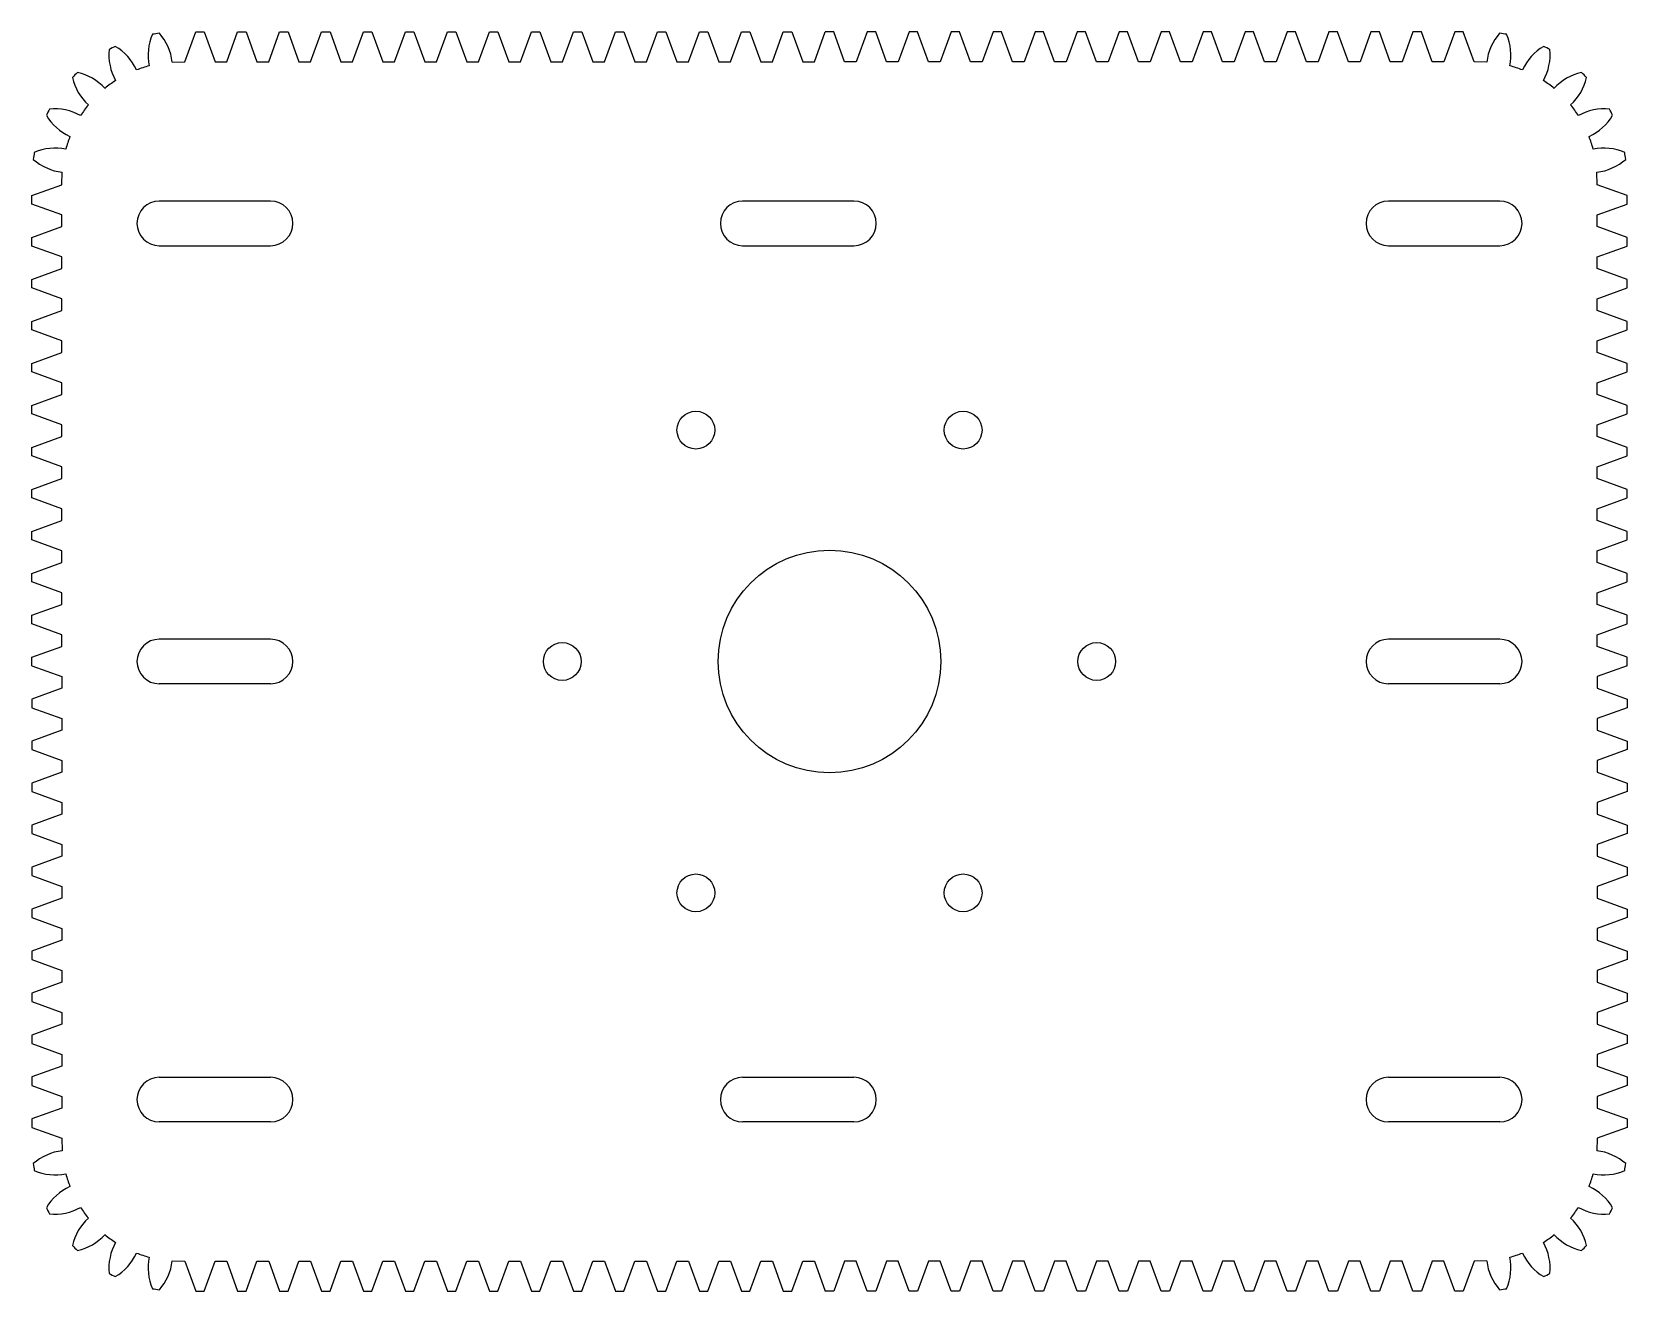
# Model space of a CAD drawing. Header units: millimetres. Extents: x -179 to 179, y -141 to 141.
import ezdxf

# ---------------------------------------------------------------- set-up
doc = ezdxf.new("R2010")
doc.units = ezdxf.units.MM

msp = doc.modelspace()

# ---------------------------------------------------------------- linework, layer by layer
at = {"color": 7, "linetype": 'Continuous', "lineweight": 25}
for p, q in [((-144.77, 134.63), (-142.31, 141.38)), ((-142.31, 141.38), (-140.43, 141.38)), ((-140.43, 141.38), (-137.97, 134.63)), ((-135.35, 134.63), (-132.89, 141.38)), ((-132.89, 141.38), (-131, 141.38)), ((-131, 141.38), (-128.55, 134.63)), ((-125.92, 134.63), (-123.47, 141.38)), ((-123.47, 141.38), (-121.58, 141.38)), ((-121.58, 141.38), (-119.12, 134.63)), ((-116.5, 134.63), (-114.04, 141.38)), ((-114.04, 141.38), (-112.15, 141.38)), ((-112.15, 141.38), (-109.7, 134.63)), ((-107.07, 134.63), (-104.62, 141.38)), ((-104.62, 141.38), (-102.73, 141.38)), ((-102.73, 141.38), (-100.27, 134.63)), ((-97.65, 134.63), (-95.19, 141.38)), ((-95.19, 141.38), (-93.3, 141.38)), ((-93.3, 141.38), (-90.85, 134.63)), ((-88.22, 134.63), (-85.77, 141.38)), ((-85.77, 141.38), (-83.88, 141.38)), ((-83.88, 141.38), (-81.42, 134.63)), ((-78.8, 134.63), (-76.34, 141.38)), ((-76.34, 141.38), (-74.45, 141.38)), ((-74.45, 141.38), (-72, 134.63)), ((-69.37, 134.63), (-66.92, 141.38)), ((-66.92, 141.38), (-65.03, 141.38)), ((-65.03, 141.38), (-62.57, 134.63)), ((-59.95, 134.63), (-57.49, 141.38)), ((-57.49, 141.38), (-55.61, 141.38)), ((-55.61, 141.38), (-53.15, 134.63)), ((-50.52, 134.63), (-48.07, 141.38)), ((-48.07, 141.38), (-46.18, 141.38)), ((-46.18, 141.38), (-43.72, 134.63)), ((-41.1, 134.63), (-38.64, 141.38)), ((-38.64, 141.38), (-36.76, 141.38)), ((-36.76, 141.38), (-34.3, 134.63)), ((-31.67, 134.63), (-29.22, 141.38)), ((-29.22, 141.38), (-27.33, 141.38)), ((-27.33, 141.38), (-24.87, 134.63)), ((-22.25, 134.63), (-19.79, 141.38)), ((-19.79, 141.38), (-17.91, 141.38)), ((-17.91, 141.38), (-15.45, 134.63)), ((-12.82, 134.63), (-10.37, 141.38)), ((-10.37, 141.38), (-8.48, 141.38)), ((-8.48, 141.38), (-6.02, 134.63)), ((-3.4, 134.63), (-0.94, 141.38)), ((0.94, 141.38), (-0.94, 141.38)), ((3.4, 134.63), (0.94, 141.38)), ((8.48, 141.38), (6.02, 134.63)), ((10.37, 141.38), (8.48, 141.38)), ((12.82, 134.63), (10.37, 141.38)), ((17.91, 141.38), (15.45, 134.63)), ((19.79, 141.38), (17.91, 141.38)), ((22.25, 134.63), (19.79, 141.38)), ((27.33, 141.38), (24.87, 134.63)), ((29.22, 141.38), (27.33, 141.38)), ((31.67, 134.63), (29.22, 141.38)), ((36.76, 141.38), (34.3, 134.63)), ((38.64, 141.38), (36.76, 141.38)), ((41.1, 134.63), (38.64, 141.38)), ((46.18, 141.38), (43.72, 134.63)), ((48.07, 141.38), (46.18, 141.38)), ((50.52, 134.63), (48.07, 141.38)), ((55.61, 141.38), (53.15, 134.63)), ((57.49, 141.38), (55.61, 141.38)), ((59.95, 134.63), (57.49, 141.38)), ((65.03, 141.38), (62.57, 134.63)), ((66.92, 141.38), (65.03, 141.38)), ((69.37, 134.63), (66.92, 141.38)), ((74.45, 141.38), (72, 134.63)), ((76.34, 141.38), (74.45, 141.38)), ((78.8, 134.63), (76.34, 141.38)), ((83.88, 141.38), (81.42, 134.63)), ((85.77, 141.38), (83.88, 141.38)), ((88.22, 134.63), (85.77, 141.38)), ((93.3, 141.38), (90.85, 134.63)), ((95.19, 141.38), (93.3, 141.38)), ((97.65, 134.63), (95.19, 141.38)), ((102.73, 141.38), (100.27, 134.63)), ((104.62, 141.38), (102.73, 141.38)), ((107.07, 134.63), (104.62, 141.38)), ((112.15, 141.38), (109.7, 134.63)), ((114.04, 141.38), (112.15, 141.38)), ((116.5, 134.63), (114.04, 141.38)), ((121.58, 141.38), (119.12, 134.63)), ((123.47, 141.38), (121.58, 141.38)), ((125.92, 134.63), (123.47, 141.38)), ((131, 141.38), (128.55, 134.63)), ((132.89, 141.38), (131, 141.38)), ((135.35, 134.63), (132.89, 141.38)), ((140.43, 141.38), (137.97, 134.63)), ((142.31, 141.38), (140.43, 141.38)), ((144.77, 134.63), (142.31, 141.38)), ((-147.57, 134.59), (-144.77, 134.63)), ((-137.97, 134.63), (-135.35, 134.63)), ((-128.55, 134.63), (-125.92, 134.63)), ((-119.12, 134.63), (-116.5, 134.63)), ((-109.7, 134.63), (-107.07, 134.63)), ((-100.27, 134.63), (-97.65, 134.63)), ((-90.85, 134.63), (-88.22, 134.63)), ((-81.42, 134.63), (-78.8, 134.63)), ((-72, 134.63), (-69.37, 134.63)), ((-62.57, 134.63), (-59.95, 134.63)), ((-53.15, 134.63), (-50.52, 134.63)), ((-43.72, 134.63), (-41.1, 134.63)), ((-34.3, 134.63), (-31.67, 134.63)), ((-24.87, 134.63), (-22.25, 134.63)), ((-15.45, 134.63), (-12.82, 134.63)), ((-6.02, 134.63), (-3.4, 134.63)), ((6.02, 134.63), (3.4, 134.63)), ((15.45, 134.63), (12.82, 134.63)), ((24.87, 134.63), (22.25, 134.63)), ((34.3, 134.63), (31.67, 134.63)), ((43.72, 134.63), (41.1, 134.63)), ((53.15, 134.63), (50.52, 134.63)), ((62.57, 134.63), (59.95, 134.63)), ((72, 134.63), (69.37, 134.63)), ((81.42, 134.63), (78.8, 134.63)), ((90.85, 134.63), (88.22, 134.63)), ((100.27, 134.63), (97.65, 134.63)), ((109.7, 134.63), (107.07, 134.63)), ((119.12, 134.63), (116.5, 134.63)), ((128.55, 134.63), (125.92, 134.63)), ((137.97, 134.63), (135.35, 134.63)), ((147.57, 134.59), (144.77, 134.63)), ((-172.33, 107.07), (-172.29, 109.87)), ((172.33, 107.07), (172.29, 109.87)), ((-179.08, 104.62), (-172.33, 107.07)), ((-179.08, 102.73), (-179.08, 104.62)), ((179.08, 104.62), (172.33, 107.07)), ((179.08, 102.73), (179.08, 104.62)), ((-172.33, 100.27), (-179.08, 102.73)), ((-125.5, 103.38), (-150.5, 103.38)), ((5.5, 103.38), (-19.5, 103.38)), ((150.5, 103.38), (125.5, 103.38)), ((172.33, 100.27), (179.08, 102.73)), ((-179.08, 95.19), (-172.33, 97.65)), ((-172.33, 97.65), (-172.33, 100.27)), ((172.33, 97.65), (172.33, 100.27)), ((179.08, 95.19), (172.33, 97.65)), ((-179.08, 93.3), (-179.08, 95.19)), ((-172.33, 90.85), (-179.08, 93.3)), ((-150.5, 93.38), (-125.5, 93.38)), ((-19.5, 93.38), (5.5, 93.38)), ((125.5, 93.38), (150.5, 93.38)), ((172.33, 90.85), (179.08, 93.3)), ((179.08, 93.3), (179.08, 95.19)), ((-172.33, 88.22), (-172.33, 90.85)), ((172.33, 88.22), (172.33, 90.85)), ((-179.08, 85.77), (-172.33, 88.22)), ((179.08, 85.77), (172.33, 88.22)), ((-179.08, 83.88), (-179.08, 85.77)), ((-172.33, 81.42), (-179.08, 83.88)), ((172.33, 81.42), (179.08, 83.88)), ((179.08, 83.88), (179.08, 85.77)), ((-179.08, 76.34), (-172.33, 78.8)), ((-172.33, 78.8), (-172.33, 81.42)), ((172.33, 78.8), (172.33, 81.42)), ((179.08, 76.34), (172.33, 78.8)), ((-179.08, 74.45), (-179.08, 76.34)), ((179.08, 74.45), (179.08, 76.34)), ((-172.33, 72), (-179.08, 74.45)), ((-172.33, 69.37), (-172.33, 72)), ((172.33, 72), (179.08, 74.45)), ((172.33, 69.37), (172.33, 72)), ((-179.08, 66.92), (-172.33, 69.37)), ((179.08, 66.92), (172.33, 69.37)), ((-179.08, 65.03), (-179.08, 66.92)), ((-172.33, 62.57), (-179.08, 65.03)), ((172.33, 62.57), (179.08, 65.03)), ((179.08, 65.03), (179.08, 66.92)), ((-172.33, 59.95), (-172.33, 62.57)), ((172.33, 59.95), (172.33, 62.57)), ((-179.08, 57.49), (-172.33, 59.95)), ((-179.08, 55.61), (-179.08, 57.49)), ((179.08, 57.49), (172.33, 59.95)), ((179.08, 55.61), (179.08, 57.49)), ((-172.33, 53.15), (-179.08, 55.61)), ((172.33, 53.15), (179.08, 55.61)), ((-179.08, 48.07), (-172.33, 50.52)), ((-172.33, 50.52), (-172.33, 53.15)), ((172.33, 50.52), (172.33, 53.15)), ((179.08, 48.07), (172.33, 50.52)), ((-179.08, 46.18), (-179.08, 48.07)), ((179.08, 46.18), (179.08, 48.07)), ((-172.33, 43.72), (-179.08, 46.18)), ((-172.33, 41.1), (-172.33, 43.72)), ((172.33, 43.72), (179.08, 46.18)), ((172.33, 41.1), (172.33, 43.72)), ((-179.08, 38.64), (-172.33, 41.1)), ((179.08, 38.64), (172.33, 41.1)), ((-179.08, 36.76), (-179.08, 38.64)), ((-172.33, 34.3), (-179.08, 36.76)), ((172.33, 34.3), (179.08, 36.76)), ((179.08, 36.76), (179.08, 38.64)), ((-172.33, 31.67), (-172.33, 34.3)), ((172.33, 31.67), (172.33, 34.3)), ((-179.08, 29.22), (-172.33, 31.67)), ((-179.08, 27.33), (-179.08, 29.22)), ((179.08, 29.22), (172.33, 31.67)), ((179.08, 27.33), (179.08, 29.22)), ((-172.33, 24.87), (-179.08, 27.33)), ((172.33, 24.87), (179.08, 27.33)), ((-179.08, 19.79), (-172.33, 22.25)), ((-172.33, 22.25), (-172.33, 24.87)), ((172.33, 22.25), (172.33, 24.87)), ((179.08, 19.79), (172.33, 22.25)), ((-179.08, 17.91), (-179.08, 19.79)), ((179.08, 17.91), (179.08, 19.79)), ((-172.33, 15.45), (-179.08, 17.91)), ((-172.33, 12.82), (-172.33, 15.45)), ((172.33, 15.45), (179.08, 17.91)), ((172.33, 12.82), (172.33, 15.45)), ((-179.08, 10.37), (-172.33, 12.82)), ((179.08, 10.37), (172.33, 12.82)), ((-179.08, 8.48), (-179.08, 10.37)), ((-172.33, 6.02), (-179.08, 8.48)), ((172.33, 6.02), (179.08, 8.48)), ((179.08, 8.48), (179.08, 10.37)), ((-172.33, 3.4), (-172.33, 6.02)), ((-125.5, 5), (-150.5, 5)), ((150.5, 5), (125.5, 5)), ((172.33, 3.4), (172.33, 6.02)), ((-179.08, 0.94), (-172.33, 3.4)), ((-179.08, -0.94), (-179.08, 0.94)), ((179.08, 0.94), (172.33, 3.4)), ((179.08, -0.94), (179.08, 0.94)), ((-179.08, -0.94), (-172.33, -3.4)), ((-172.33, -3.4), (-172.33, -6.02)), ((179.08, -0.94), (172.33, -3.4)), ((172.33, -3.4), (172.33, -6.02)), ((-172.33, -6.02), (-179.08, -8.48)), ((-125.5, -5), (-150.5, -5)), ((150.5, -5), (125.5, -5)), ((172.33, -6.02), (179.08, -8.48)), ((-179.08, -8.48), (-179.08, -10.37)), ((-179.08, -10.37), (-172.33, -12.82)), ((179.08, -10.37), (172.33, -12.82)), ((179.08, -8.48), (179.08, -10.37)), ((-172.33, -12.82), (-172.33, -15.45)), ((172.33, -12.82), (172.33, -15.45)), ((-172.33, -15.45), (-179.08, -17.91)), ((-179.08, -17.91), (-179.08, -19.79)), ((172.33, -15.45), (179.08, -17.91)), ((179.08, -17.91), (179.08, -19.79)), ((-179.08, -19.79), (-172.33, -22.25)), ((179.08, -19.79), (172.33, -22.25)), ((-172.33, -24.87), (-179.08, -27.33)), ((-172.33, -22.25), (-172.33, -24.87)), ((172.33, -22.25), (172.33, -24.87)), ((172.33, -24.87), (179.08, -27.33)), ((-179.08, -27.33), (-179.08, -29.22)), ((179.08, -27.33), (179.08, -29.22)), ((-179.08, -29.22), (-172.33, -31.67)), ((-172.33, -31.67), (-172.33, -34.3)), ((179.08, -29.22), (172.33, -31.67)), ((172.33, -31.67), (172.33, -34.3)), ((-172.33, -34.3), (-179.08, -36.76)), ((172.33, -34.3), (179.08, -36.76)), ((-179.08, -36.76), (-179.08, -38.64)), ((-179.08, -38.64), (-172.33, -41.1)), ((179.08, -38.64), (172.33, -41.1)), ((179.08, -36.76), (179.08, -38.64)), ((-172.33, -41.1), (-172.33, -43.72)), ((172.33, -41.1), (172.33, -43.72)), ((-172.33, -43.72), (-179.08, -46.18)), ((-179.08, -46.18), (-179.08, -48.07)), ((172.33, -43.72), (179.08, -46.18)), ((179.08, -46.18), (179.08, -48.07)), ((-179.08, -48.07), (-172.33, -50.52)), ((179.08, -48.07), (172.33, -50.52)), ((-172.33, -53.15), (-179.08, -55.61)), ((-172.33, -50.52), (-172.33, -53.15)), ((172.33, -50.52), (172.33, -53.15)), ((172.33, -53.15), (179.08, -55.61)), ((-179.08, -55.61), (-179.08, -57.49)), ((179.08, -55.61), (179.08, -57.49)), ((-179.08, -57.49), (-172.33, -59.95)), ((-172.33, -59.95), (-172.33, -62.57)), ((179.08, -57.49), (172.33, -59.95)), ((172.33, -59.95), (172.33, -62.57)), ((-172.33, -62.57), (-179.08, -65.03)), ((172.33, -62.57), (179.08, -65.03)), ((-179.08, -65.03), (-179.08, -66.92)), ((-179.08, -66.92), (-172.33, -69.37)), ((179.08, -66.92), (172.33, -69.37)), ((179.08, -65.03), (179.08, -66.92)), ((-172.33, -69.37), (-172.33, -72)), ((172.33, -69.37), (172.33, -72)), ((-172.33, -72), (-179.08, -74.45)), ((-179.08, -74.45), (-179.08, -76.34)), ((172.33, -72), (179.08, -74.45)), ((179.08, -74.45), (179.08, -76.34)), ((-179.08, -76.34), (-172.33, -78.8)), ((179.08, -76.34), (172.33, -78.8)), ((-172.33, -81.42), (-179.08, -83.88)), ((-172.33, -78.8), (-172.33, -81.42)), ((172.33, -78.8), (172.33, -81.42)), ((172.33, -81.42), (179.08, -83.88)), ((-179.08, -83.88), (-179.08, -85.77)), ((-179.08, -85.77), (-172.33, -88.22)), ((179.08, -85.77), (172.33, -88.22)), ((179.08, -83.88), (179.08, -85.77)), ((-172.33, -88.22), (-172.33, -90.85)), ((172.33, -88.22), (172.33, -90.85)), ((-172.33, -90.85), (-179.08, -93.3)), ((172.33, -90.85), (179.08, -93.3)), ((-179.08, -93.3), (-179.08, -95.19)), ((-179.08, -95.19), (-172.33, -97.65)), ((-150.5, -93.38), (-125.5, -93.38)), ((-19.5, -93.38), (5.5, -93.38)), ((125.5, -93.38), (150.5, -93.38)), ((179.08, -95.19), (172.33, -97.65)), ((179.08, -93.3), (179.08, -95.19)), ((-172.33, -100.27), (-179.08, -102.73)), ((-172.33, -97.65), (-172.33, -100.27)), ((172.33, -97.65), (172.33, -100.27)), ((172.33, -100.27), (179.08, -102.73)), ((-179.08, -102.73), (-179.08, -104.62)), ((-125.5, -103.38), (-150.5, -103.38)), ((5.5, -103.38), (-19.5, -103.38)), ((150.5, -103.38), (125.5, -103.38)), ((179.08, -102.73), (179.08, -104.62)), ((-179.08, -104.62), (-172.33, -107.07)), ((-172.33, -107.07), (-172.29, -109.87)), ((172.33, -107.07), (172.29, -109.87)), ((179.08, -104.62), (172.33, -107.07)), ((-147.57, -134.59), (-144.77, -134.63)), ((-144.77, -134.63), (-142.31, -141.38)), ((-140.43, -141.38), (-137.97, -134.63)), ((-137.97, -134.63), (-135.35, -134.63)), ((-135.35, -134.63), (-132.89, -141.38)), ((-131, -141.38), (-128.55, -134.63)), ((-128.55, -134.63), (-125.92, -134.63)), ((-125.92, -134.63), (-123.47, -141.38)), ((-121.58, -141.38), (-119.12, -134.63)), ((-119.12, -134.63), (-116.5, -134.63)), ((-116.5, -134.63), (-114.04, -141.38)), ((-112.15, -141.38), (-109.7, -134.63)), ((-109.7, -134.63), (-107.07, -134.63)), ((-107.07, -134.63), (-104.62, -141.38)), ((-102.73, -141.38), (-100.27, -134.63)), ((-100.27, -134.63), (-97.65, -134.63)), ((-97.65, -134.63), (-95.19, -141.38)), ((-93.3, -141.38), (-90.85, -134.63)), ((-90.85, -134.63), (-88.22, -134.63)), ((-88.22, -134.63), (-85.77, -141.38)), ((-83.88, -141.38), (-81.42, -134.63)), ((-81.42, -134.63), (-78.8, -134.63)), ((-78.8, -134.63), (-76.34, -141.38)), ((-74.45, -141.38), (-72, -134.63)), ((-72, -134.63), (-69.37, -134.63)), ((-69.37, -134.63), (-66.92, -141.38)), ((-65.03, -141.38), (-62.57, -134.63)), ((-62.57, -134.63), (-59.95, -134.63)), ((-59.95, -134.63), (-57.49, -141.38)), ((-55.61, -141.38), (-53.15, -134.63)), ((-53.15, -134.63), (-50.52, -134.63)), ((-50.52, -134.63), (-48.07, -141.38)), ((-46.18, -141.38), (-43.72, -134.63)), ((-43.72, -134.63), (-41.1, -134.63)), ((-41.1, -134.63), (-38.64, -141.38)), ((-36.76, -141.38), (-34.3, -134.63)), ((-34.3, -134.63), (-31.67, -134.63)), ((-31.67, -134.63), (-29.22, -141.38)), ((-27.33, -141.38), (-24.87, -134.63)), ((-24.87, -134.63), (-22.25, -134.63)), ((-22.25, -134.63), (-19.79, -141.38)), ((-17.91, -141.38), (-15.45, -134.63)), ((-15.45, -134.63), (-12.82, -134.63)), ((-12.82, -134.63), (-10.37, -141.38)), ((-8.48, -141.38), (-6.02, -134.63)), ((-6.02, -134.63), (-3.4, -134.63)), ((-3.4, -134.63), (-0.94, -141.38)), ((3.4, -134.63), (0.94, -141.38)), ((6.02, -134.63), (3.4, -134.63)), ((8.48, -141.38), (6.02, -134.63)), ((12.82, -134.63), (10.37, -141.38)), ((15.45, -134.63), (12.82, -134.63)), ((17.91, -141.38), (15.45, -134.63)), ((22.25, -134.63), (19.79, -141.38)), ((24.87, -134.63), (22.25, -134.63)), ((27.33, -141.38), (24.87, -134.63)), ((31.67, -134.63), (29.22, -141.38)), ((34.3, -134.63), (31.67, -134.63)), ((36.76, -141.38), (34.3, -134.63)), ((41.1, -134.63), (38.64, -141.38)), ((43.72, -134.63), (41.1, -134.63)), ((46.18, -141.38), (43.72, -134.63)), ((50.52, -134.63), (48.07, -141.38)), ((53.15, -134.63), (50.52, -134.63)), ((55.61, -141.38), (53.15, -134.63)), ((59.95, -134.63), (57.49, -141.38)), ((62.57, -134.63), (59.95, -134.63)), ((65.03, -141.38), (62.57, -134.63)), ((69.37, -134.63), (66.92, -141.38)), ((72, -134.63), (69.37, -134.63)), ((74.45, -141.38), (72, -134.63)), ((78.8, -134.63), (76.34, -141.38)), ((81.42, -134.63), (78.8, -134.63)), ((83.88, -141.38), (81.42, -134.63)), ((88.22, -134.63), (85.77, -141.38)), ((90.85, -134.63), (88.22, -134.63)), ((93.3, -141.38), (90.85, -134.63)), ((97.65, -134.63), (95.19, -141.38)), ((100.27, -134.63), (97.65, -134.63)), ((102.73, -141.38), (100.27, -134.63)), ((107.07, -134.63), (104.62, -141.38)), ((109.7, -134.63), (107.07, -134.63)), ((112.15, -141.38), (109.7, -134.63)), ((116.5, -134.63), (114.04, -141.38)), ((119.12, -134.63), (116.5, -134.63)), ((121.58, -141.38), (119.12, -134.63)), ((125.92, -134.63), (123.47, -141.38)), ((128.55, -134.63), (125.92, -134.63)), ((131, -141.38), (128.55, -134.63)), ((135.35, -134.63), (132.89, -141.38)), ((137.97, -134.63), (135.35, -134.63)), ((140.43, -141.38), (137.97, -134.63)), ((144.77, -134.63), (142.31, -141.38)), ((147.57, -134.59), (144.77, -134.63)), ((-142.31, -141.38), (-140.43, -141.38)), ((-132.89, -141.38), (-131, -141.38)), ((-123.47, -141.38), (-121.58, -141.38)), ((-114.04, -141.38), (-112.15, -141.38)), ((-104.62, -141.38), (-102.73, -141.38)), ((-95.19, -141.38), (-93.3, -141.38)), ((-85.77, -141.38), (-83.88, -141.38)), ((-76.34, -141.38), (-74.45, -141.38)), ((-66.92, -141.38), (-65.03, -141.38)), ((-57.49, -141.38), (-55.61, -141.38)), ((-48.07, -141.38), (-46.18, -141.38)), ((-38.64, -141.38), (-36.76, -141.38)), ((-29.22, -141.38), (-27.33, -141.38)), ((-19.79, -141.38), (-17.91, -141.38)), ((-10.37, -141.38), (-8.48, -141.38)), ((0.94, -141.38), (-0.94, -141.38)), ((10.37, -141.38), (8.48, -141.38)), ((19.79, -141.38), (17.91, -141.38)), ((29.22, -141.38), (27.33, -141.38)), ((38.64, -141.38), (36.76, -141.38)), ((48.07, -141.38), (46.18, -141.38)), ((57.49, -141.38), (55.61, -141.38)), ((66.92, -141.38), (65.03, -141.38)), ((76.34, -141.38), (74.45, -141.38)), ((85.77, -141.38), (83.88, -141.38)), ((95.19, -141.38), (93.3, -141.38)), ((104.62, -141.38), (102.73, -141.38)), ((114.04, -141.38), (112.15, -141.38)), ((123.47, -141.38), (121.58, -141.38)), ((132.89, -141.38), (131, -141.38)), ((142.31, -141.38), (140.43, -141.38))]:
    msp.add_line(p, q, dxfattribs=at)
for centre, radius in [((-30, 51.96), 4.25), ((30, 51.96), 4.25), ((0, 0), 25), ((-60, 0), 4.25), ((60, 0), 4.25), ((-30, -51.96), 4.25), ((30, -51.96), 4.25)]:
    msp.add_circle(centre, radius, dxfattribs=at)
for centre, radius, start, end in [((-141, 136.11), 12, 156.7707, 191.2629), ((-146.08, 108.38), 33, 97.6298, 100.3702), ((-159.49, 133.18), 12, 6.7371, 41.2293), ((159.49, 133.18), 12, 138.7707, 173.2629), ((146.08, 108.38), 33, 79.6298, 82.3702), ((141, 136.11), 12, 348.7371, 23.2293), ((-149.81, 136.33), 12, 174.7707, 209.2629), ((-146.08, 108.38), 33, 115.6298, 118.3702), ((-166.5, 127.83), 12, 24.7371, 59.2293), ((166.5, 127.83), 12, 120.7707, 155.2629), ((149.81, 136.33), 12, 330.7371, 5.2293), ((146.08, 108.38), 33, 61.6298, 64.3702), ((-146.08, 108.38), 26.25, 104.7475, 111.2525), ((146.08, 108.38), 26.25, 68.7475, 75.2525), ((-146.08, 108.38), 33, 133.6298, 136.3702), ((-158.27, 133.81), 12, 192.7707, 227.2629), ((-171.51, 120.57), 12, 42.7371, 77.2293), ((-146.08, 108.38), 26.25, 122.7475, 129.2525), ((146.08, 108.38), 26.25, 50.7475, 57.2525), ((171.51, 120.57), 12, 102.7707, 137.2629), ((158.27, 133.81), 12, 312.7371, 347.2293), ((146.08, 108.38), 33, 43.6298, 46.3702), ((-146.08, 108.38), 33, 151.6298, 154.3702), ((-165.53, 128.8), 12, 210.7707, 245.2629), ((-174.03, 112.12), 12, 60.7371, 95.2293), ((-146.08, 108.38), 26.25, 140.7475, 147.2525), ((146.08, 108.38), 26.25, 32.7475, 39.2525), ((174.03, 112.12), 12, 84.7707, 119.2629), ((165.53, 128.8), 12, 294.7371, 329.2293), ((146.08, 108.38), 33, 25.6298, 28.3702), ((-173.81, 103.3), 12, 78.7371, 113.2293), ((-146.08, 108.38), 26.25, 158.7475, 165.2525), ((146.08, 108.38), 26.25, 14.7475, 21.2525), ((173.81, 103.3), 12, 66.7707, 101.2629), ((-146.08, 108.38), 33, 169.6298, 172.3702), ((-170.88, 121.79), 12, 228.7707, 263.2629), ((170.88, 121.79), 12, 276.7371, 311.2293), ((146.08, 108.38), 33, 7.6298, 10.3702), ((-150.5, 98.38), 5, 90, 270), ((-125.5, 98.38), 5, 270, 90), ((-19.5, 98.38), 5, 90, 270), ((5.5, 98.38), 5, 270, 90), ((125.5, 98.38), 5, 90, 270), ((150.5, 98.38), 5, 270, 90), ((-150.5, 0), 5, 90, 270), ((-125.5, 0), 5, 270, 90), ((125.5, 0), 5, 90, 270), ((150.5, 0), 5, 270, 90), ((-150.5, -98.38), 5, 90, 270), ((-125.5, -98.38), 5, 270, 90), ((-19.5, -98.38), 5, 90, 270), ((5.5, -98.38), 5, 270, 90), ((125.5, -98.38), 5, 90, 270), ((150.5, -98.38), 5, 270, 90), ((-170.88, -121.79), 12, 96.7371, 131.2293), ((170.88, -121.79), 12, 48.7707, 83.2629), ((-146.08, -108.38), 33, 187.6298, 190.3702), ((-173.81, -103.3), 12, 246.7707, 281.2629), ((173.81, -103.3), 12, 258.7371, 293.2293), ((146.08, -108.38), 33, 349.6298, 352.3702), ((-165.53, -128.8), 12, 114.7371, 149.2293), ((-146.08, -108.38), 26.25, 194.7475, 201.2525), ((146.08, -108.38), 26.25, 338.7475, 345.2525), ((165.53, -128.8), 12, 30.7707, 65.2629), ((-146.08, -108.38), 33, 205.6298, 208.3702), ((-174.03, -112.12), 12, 264.7707, 299.2629), ((-158.27, -133.81), 12, 132.7371, 167.2293), ((-146.08, -108.38), 26.25, 212.7475, 219.2525), ((146.08, -108.38), 26.25, 320.7475, 327.2525), ((158.27, -133.81), 12, 12.7707, 47.2629), ((174.03, -112.12), 12, 240.7371, 275.2293), ((146.08, -108.38), 33, 331.6298, 334.3702), ((-171.51, -120.57), 12, 282.7707, 317.2629), ((-146.08, -108.38), 26.25, 230.7475, 237.2525), ((146.08, -108.38), 26.25, 302.7475, 309.2525), ((171.51, -120.57), 12, 222.7371, 257.2293), ((-146.08, -108.38), 33, 223.6298, 226.3702), ((-149.81, -136.33), 12, 150.7371, 185.2293), ((149.81, -136.33), 12, 354.7707, 29.2629), ((146.08, -108.38), 33, 313.6298, 316.3702), ((-166.5, -127.83), 12, 300.7707, 335.2629), ((-146.08, -108.38), 26.25, 248.7475, 255.2525), ((-141, -136.11), 12, 168.7371, 203.2293), ((-159.49, -133.18), 12, 318.7707, 353.2629), ((159.49, -133.18), 12, 186.7371, 221.2293), ((141, -136.11), 12, 336.7707, 11.2629), ((146.08, -108.38), 26.25, 284.7475, 291.2525), ((166.5, -127.83), 12, 204.7371, 239.2293), ((-146.08, -108.38), 33, 241.6298, 244.3702), ((146.08, -108.38), 33, 295.6298, 298.3702), ((-146.08, -108.38), 33, 259.6298, 262.3702), ((146.08, -108.38), 33, 277.6298, 280.3702)]:
    msp.add_arc(centre, radius, start, end, dxfattribs=at)

doc.saveas('drawing.dxf')
